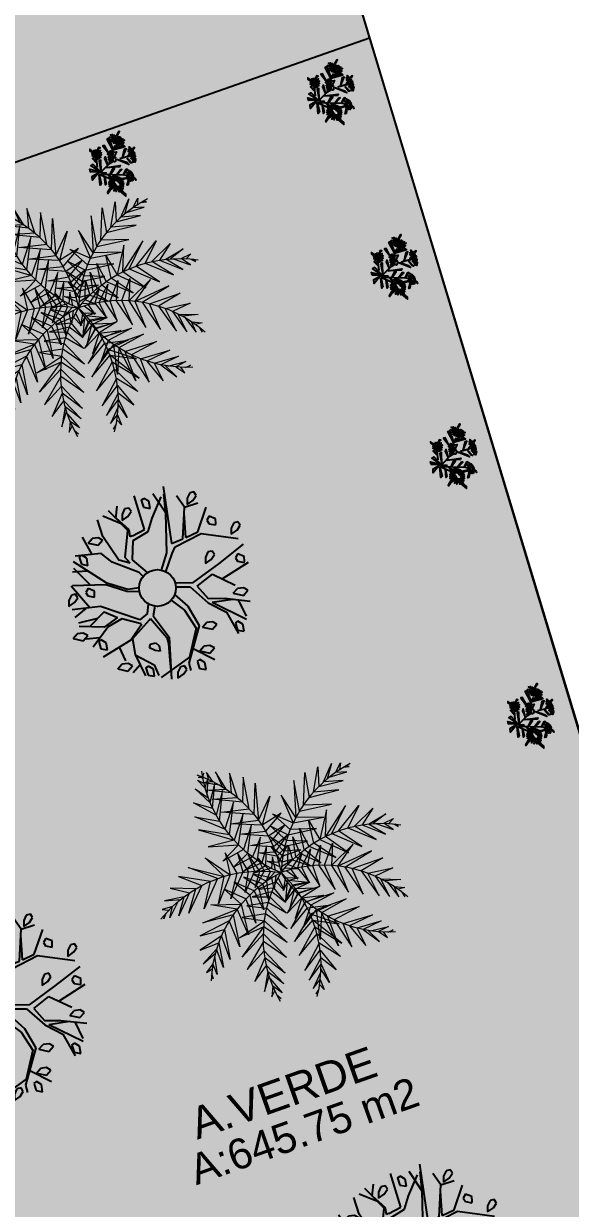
# Model space of a CAD drawing. Header units: millimetres. Extents: x 603733 to 1211550, y 1310999 to 2622648.
# Drawn here: x 604491.23 to 604500.62, y 1311209.07 to 1311229.41 of the extents above; entities that cross this region are included whole.
import ezdxf

# ---------------------------------------------------------------- set-up
doc = ezdxf.new("R2010")
doc.units = ezdxf.units.MM
for name, color, linetype in [('ARBOLES', 102, 'Continuous'), ('FLORES', 7, 'Continuous'), ('MUEBLES', 1, 'Continuous'), ('PALME-1', 82, 'Continuous')]:
    doc.layers.add(name, color=color, linetype=linetype)
doc.styles.add('PUNTOS PI', font='arial.ttf', dxfattribs={"height": 2.75})
doc.styles.get("Standard").update_dxf_attribs({"font": 'arial.ttf'})

# ---------------------------------------------------------------- blocks, each defined once
blk = doc.blocks.new('p_arbol04')
at = {"layer": 'ARBOLES'}
for p, q in [((-0.623, 1.751), (-0.408, 2.362)), ((0.051, 1.875), (0.346, 2.362)), ((-1.003, 0.765), (-1.206, 2.042)), ((-0.408, 1.55), (-1.03, 2.13)), ((0.761, 1.696), (0.543, 2.316)), ((0.739, 1.388), (0.805, 2.293)), ((0.772, 1.945), (1.1, 2.177)), ((0.778, 1.371), (0.783, 1.942)), ((1.121, 1.006), (1.721, 1.988)), ((-1.98, 0.646), (-1.849, 1.574)), ((-1.138, 1.515), (-1.476, 1.85)), ((-1.41, 1.113), (-1.364, 1.898)), ((-0.375, 1.086), (-0.408, 1.55)), ((-0.178, 0.97), (0.051, 1.875)), ((1.984, 0.831), (2.181, 1.574)), ((-1.07, 0.749), (-1.815, 1.547)), ((0.018, 0.878), (0.739, 1.388)), ((0.636, 1.196), (0.778, 1.371)), ((0.704, 1.166), (0.636, 1.196)), ((0.708, 1.165), (1.121, 1.006)), ((2.581, 1.481), (1.362, 0.043)), ((1.571, 1.059), (2.283, 1.298)), ((1.984, 0.831), (2.41, 1.295)), ((-2.079, 0.738), (-2.537, 0.808)), ((-1.718, 0.414), (-2.406, 1.04)), ((-0.047, 0.205), (-0.375, 1.086)), ((-0.014, 0.623), (-0.178, 0.97)), ((-0.014, 0.623), (0.018, 0.878)), ((0.117, 0.646), (0.608, 1.04)), ((0.608, 1.04), (1.158, 0.873)), ((1.034, -0.05), (1.984, 0.831)), ((1.158, 0.873), (1.571, 1.059)), ((2.541, 0.507), (2.64, 0.947)), ((-2.144, -0.12), (-2.668, 0.507)), ((-2.077, 0.227), (-2.603, 0.599)), ((-1.194, -0.839), (-1.718, 0.414)), ((-0.777, 0.094), (-1.07, 0.749)), ((-0.71, 0.11), (-1.003, 0.765)), ((0.136, -0.002), (0.117, 0.646)), ((1.722, -0.143), (2.541, 0.507)), ((2.541, 0.507), (2.934, 0.275)), ((-2.489, -0.25), (-2.832, 0.066)), ((-1.768, 0.206), (-2.439, 0.251)), ((-1.768, 0.206), (-1.62, -0.236)), ((-0.515, -0.225), (-0.777, 0.094)), ((-0.425, -0.127), (-0.71, 0.11)), ((-0.057, 0.021), (-0.047, 0.205)), ((1.362, 0.043), (1.722, -0.143)), ((1.82, -0.189), (2.383, 0.381)), ((-2.046, -0.213), (-2.865, -0.282)), ((-1.62, -0.236), (-2.144, -0.12)), ((-1.554, -0.375), (-2.046, -0.213)), ((-1.259, -0.955), (-1.554, -0.375)), ((0.496, -0.29), (1.034, -0.05)), ((0.551, -0.431), (1.132, -0.189)), ((1.132, -0.189), (1.362, -0.12)), ((1.362, -0.12), (2.246, -0.468)), ((1.82, -0.189), (2.214, -0.352)), ((2.214, -0.352), (3, -0.027)), ((-1.882, -1.048), (-2.898, -0.746)), ((-0.866, -0.885), (-0.616, -0.706)), ((2.246, -0.468), (2.934, -1.488)), ((-2.313, -0.92), (-2.505, -1.372)), ((-1.816, -1.071), (-2.144, -1.465)), ((-1.259, -0.978), (-1.882, -1.048)), ((-0.995, -1.071), (-1.816, -1.071)), ((-0.866, -0.885), (-1.194, -0.839)), ((-0.925, -1.07), (-1.039, -1.872)), ((-0.995, -1.07), (-0.925, -1.07)), ((-0.803, -1.07), (-0.978, -1.928)), ((-0.803, -1.071), (-0.801, -1.071)), ((-0.53, -0.911), (-0.801, -1.071)), ((0.182, -1.14), (0.182, -1.72)), ((0.394, -1.003), (0.706, -1.349)), ((0.866, -1.332), (0.474, -0.903)), ((-2.144, -1.465), (-2.439, -2.184)), ((-2.153, -1.476), (-1.98, -2.161)), ((-0.036, -1.178), (0.018, -1.72)), ((0.706, -1.349), (0.706, -2.138)), ((0.87, -1.512), (0.805, -2.045)), ((0.866, -1.332), (1.886, -1.558)), ((0.87, -1.512), (1.493, -1.628)), ((-2.287, -1.813), (-2.636, -1.813)), ((-0.978, -1.928), (-1.955, -2.892)), ((-1.039, -1.872), (-1.152, -2.045)), ((0.018, -1.72), (-0.178, -2.393)), ((0.182, -1.72), (-0.047, -2.416)), ((1.493, -1.628), (1.722, -2.416)), ((1.886, -1.558), (2.902, -1.744)), ((-1.98, -2.161), (-2.144, -2.509)), ((-1.152, -2.045), (-1.536, -2.447)), ((0.706, -2.138), (0.87, -2.787)), ((0.805, -2.045), (1.165, -2.44)), ((0.805, -2.231), (1.132, -3.437)), ((0.805, -2.231), (1.328, -2.67)), ((1.591, -1.966), (2.574, -2.254)), ((-1.03, -2.857), (-2.144, -2.602)), ((-1.525, -2.442), (-1.759, -2.685)), ((-0.047, -2.416), (-1.194, -2.973)), ((-0.178, -2.393), (-1.03, -2.857)), ((1.165, -2.44), (1.657, -3.135)), ((-0.735, -2.764), (-0.539, -3.53)), ((0.87, -2.787), (0.608, -3.553)), ((1.427, -2.811), (1.198, -3.367))]:
    blk.add_line(p, q, dxfattribs=at)
at = {"layer": 'ARBOLES', "color": 1}
for p, q in [((-0.965, 2.011), (-1.091, 1.802)), ((-0.965, 2.011), (-0.866, 1.988)), ((-0.829, 1.802), (-0.866, 1.988)), ((-0.431, 2.094), (-0.267, 1.802)), ((-0.431, 2.094), (-0.229, 2.094)), ((-0.079, 1.961), (-0.229, 2.094)), ((-0.042, 1.802), (-0.079, 1.961)), ((-1.091, 1.802), (-0.979, 1.616)), ((-0.979, 1.616), (-0.829, 1.802)), ((-0.267, 1.802), (-0.042, 1.802)), ((1.008, 1.882), (0.858, 1.749)), ((0.858, 1.749), (1.083, 1.696)), ((1.196, 1.935), (1.008, 1.882)), ((1.083, 1.696), (1.271, 1.722)), ((1.308, 1.855), (1.196, 1.935)), ((1.271, 1.722), (1.308, 1.855)), ((1.772, 1.719), (1.646, 1.51)), ((1.772, 1.719), (1.87, 1.696)), ((1.908, 1.51), (1.87, 1.696)), ((-2.254, 1.324), (-2.404, 1.191)), ((-2.404, 1.191), (-2.179, 1.138)), ((-2.066, 1.377), (-2.254, 1.324)), ((-2.179, 1.138), (-1.991, 1.165)), ((-1.954, 1.298), (-2.066, 1.377)), ((-1.991, 1.165), (-1.954, 1.298)), ((1.646, 1.51), (1.758, 1.324)), ((1.758, 1.324), (1.908, 1.51)), ((-1.691, 1.085), (-1.729, 0.953)), ((-1.729, 0.953), (-1.616, 0.767)), ((-1.541, 1.112), (-1.691, 1.085)), ((-1.616, 0.767), (-1.579, 0.793)), ((-1.579, 0.793), (-1.466, 0.899)), ((-1.466, 0.899), (-1.541, 1.112)), ((-3.093, 0.395), (-2.928, 0.103)), ((-3.093, 0.395), (-2.891, 0.395)), ((-2.741, 0.262), (-2.891, 0.395)), ((2.808, 0.634), (2.658, 0.501)), ((2.658, 0.501), (2.883, 0.448)), ((2.995, 0.687), (2.808, 0.634)), ((2.883, 0.448), (3.07, 0.475)), ((3.108, 0.608), (2.995, 0.687)), ((3.07, 0.475), (3.108, 0.608)), ((-2.928, 0.103), (-2.703, 0.103)), ((-2.703, 0.103), (-2.741, 0.262)), ((-2.614, -0.298), (-2.741, -0.507)), ((-2.614, -0.298), (-2.516, -0.322)), ((-2.479, -0.507), (-2.516, -0.322)), ((2.695, -0.322), (2.658, -0.454)), ((2.845, -0.295), (2.695, -0.322)), ((2.92, -0.507), (2.845, -0.295)), ((-2.741, -0.507), (-2.628, -0.693)), ((-2.628, -0.693), (-2.479, -0.507)), ((2.658, -0.454), (2.77, -0.64)), ((2.77, -0.64), (2.808, -0.613)), ((2.808, -0.613), (2.92, -0.507)), ((1.758, -1.091), (1.608, -1.224)), ((1.945, -1.038), (1.758, -1.091)), ((2.058, -1.118), (1.945, -1.038)), ((2.02, -1.251), (2.058, -1.118)), ((3.033, -1.091), (2.883, -1.224)), ((3.22, -1.038), (3.033, -1.091)), ((3.333, -1.118), (3.22, -1.038)), ((3.295, -1.251), (3.333, -1.118)), ((-2.868, -1.357), (-2.703, -1.649)), ((-2.868, -1.357), (-2.666, -1.357)), ((-2.516, -1.489), (-2.666, -1.357)), ((-2.479, -1.649), (-2.516, -1.489)), ((1.608, -1.224), (1.833, -1.277)), ((1.833, -1.277), (2.02, -1.251)), ((2.883, -1.224), (3.108, -1.277)), ((3.108, -1.277), (3.295, -1.251)), ((-2.703, -1.649), (-2.479, -1.649)), ((-1.669, -1.683), (-1.552, -1.621)), ((-1.61, -1.869), (-1.669, -1.683)), ((-1.523, -2.014), (-1.61, -1.869)), ((-1.552, -1.621), (-1.406, -1.724)), ((-1.406, -1.869), (-1.523, -2.014)), ((-1.406, -1.724), (-1.406, -1.869)), ((2.395, -1.834), (2.358, -1.967)), ((2.545, -1.808), (2.395, -1.834)), ((2.62, -2.02), (2.545, -1.808)), ((-2.239, -2.024), (-2.366, -2.233)), ((-2.366, -2.233), (-2.254, -2.418)), ((-2.254, -2.418), (-2.104, -2.233)), ((-2.239, -2.024), (-2.141, -2.047)), ((-2.104, -2.233), (-2.141, -2.047)), ((2.358, -1.967), (2.47, -2.153)), ((2.47, -2.153), (2.508, -2.126)), ((2.508, -2.126), (2.62, -2.02)), ((-0.019, -2.525), (0.146, -2.817)), ((-0.019, -2.525), (0.183, -2.525)), ((0.333, -2.657), (0.183, -2.525)), ((0.371, -2.817), (0.333, -2.657)), ((1.481, -2.551), (1.646, -2.843)), ((1.481, -2.551), (1.683, -2.551)), ((1.833, -2.684), (1.683, -2.551)), ((1.87, -2.843), (1.833, -2.684)), ((-1.654, -2.896), (-1.804, -3.029)), ((-1.804, -3.029), (-1.579, -3.082)), ((-1.466, -2.843), (-1.654, -2.896)), ((-1.579, -3.082), (-1.391, -3.055)), ((-1.354, -2.923), (-1.466, -2.843)), ((-1.391, -3.055), (-1.354, -2.923)), ((-1.194, -2.973), (-1.325, -3.182)), ((-0.656, -2.976), (-0.491, -3.268)), ((-0.656, -2.976), (-0.454, -2.976)), ((-0.304, -3.109), (-0.454, -2.976)), ((0.146, -2.817), (0.371, -2.817)), ((1.646, -2.843), (1.87, -2.843)), ((-0.979, -3.162), (-1.091, -3.347)), ((-1.091, -3.347), (-0.979, -3.533)), ((-0.866, -3.162), (-0.979, -3.135)), ((-0.979, -3.533), (-0.829, -3.347)), ((-0.829, -3.347), (-0.866, -3.162)), ((-0.491, -3.268), (-0.267, -3.268)), ((-0.267, -3.268), (-0.304, -3.109)), ((0.797, -3.245), (0.671, -3.454)), ((0.671, -3.454), (0.783, -3.639)), ((0.783, -3.639), (0.933, -3.454)), ((0.797, -3.245), (0.896, -3.268)), ((0.933, -3.454), (0.896, -3.268))]:
    blk.add_line(p, q, dxfattribs=at)
at = {"layer": 'ARBOLES'}
blk.add_circle((-0.03, -0.578), 0.6, dxfattribs=at)
blk = doc.blocks.new('A$C48C97B70')
at = {"layer": 'PALME-1', "lineweight": 5}
for p, q in [((2.072, 6.54), (2.171, 6.533)), ((2.216, 6.497), (2.072, 6.54)), ((2.109, 6.384), (2.41, 6.325)), ((2.556, 6.176), (2.109, 6.384)), ((2.315, 6.6), (2.309, 6.418)), ((2.41, 6.325), (2.315, 6.6)), ((2.552, 6.547), (2.605, 6.122)), ((2.687, 6.026), (2.552, 6.547)), ((2.903, 6.407), (2.793, 5.89)), ((2.912, 5.72), (2.903, 6.407)), ((2.171, 6.148), (2.687, 6.026)), ((2.793, 5.89), (2.171, 6.148)), ((3.221, 6.198), (3.009, 5.561)), ((3.129, 5.334), (3.221, 6.198)), ((2.251, 5.877), (2.912, 5.72)), ((3.009, 5.561), (2.251, 5.877)), ((3.21, 5.152), (3.477, 5.948)), ((3.477, 5.948), (3.277, 4.976)), ((2.388, 5.472), (3.129, 5.334)), ((3.21, 5.152), (2.388, 5.472)), ((3.277, 4.976), (3.756, 5.506)), ((3.756, 5.506), (3.328, 4.818)), ((2.535, 5.1), (3.277, 4.976)), ((3.328, 4.818), (2.535, 5.1)), ((2.683, 4.767), (3.377, 4.635)), ((3.409, 4.484), (2.683, 4.767)), ((3.909, 4.977), (3.328, 4.818)), ((3.377, 4.635), (3.909, 4.977)), ((3.925, 4.65), (3.409, 4.484)), ((3.435, 4.33), (3.925, 4.65)), ((4.221, 3.864), (4.266, 4.448)), ((4.266, 4.448), (4.368, 3.915)), ((4.516, 3.959), (4.561, 4.59)), ((4.561, 4.59), (4.7, 4.004)), ((5.099, 4.709), (4.7, 4.004)), ((4.863, 4.035), (5.099, 4.709)), ((5.621, 4.675), (4.863, 4.035)), ((5.049, 4.06), (5.621, 4.675)), ((5.248, 4.076), (5.963, 4.571)), ((5.963, 4.571), (5.505, 4.079)), ((0.788, 4.157), (1.318, 3.745)), ((1.572, 3.782), (0.788, 4.157)), ((1.109, 4.315), (1.959, 3.803)), ((1.771, 3.798), (1.109, 4.315)), ((1.619, 4.431), (2.125, 3.798)), ((1.959, 3.803), (1.619, 4.431)), ((2.169, 4.399), (2.125, 3.798)), ((2.314, 3.783), (2.169, 4.399)), ((2.483, 4.305), (2.467, 3.763)), ((2.621, 3.736), (2.483, 4.305)), ((2.742, 4.179), (2.773, 3.702)), ((2.911, 3.665), (2.742, 4.179)), ((2.871, 4.392), (3.435, 4.33)), ((3.454, 4.176), (2.871, 4.392)), ((3.012, 4.138), (3.464, 4.032)), ((3.469, 3.911), (3.012, 4.138)), ((3.893, 4.364), (3.454, 4.176)), ((3.464, 4.032), (3.893, 4.364)), ((3.945, 3.747), (4.03, 4.282)), ((4.03, 4.282), (4.076, 3.806)), ((5.691, 4.07), (6.298, 4.391)), ((6.298, 4.391), (5.897, 4.047)), ((6.068, 4.019), (6.59, 4.15)), ((6.59, 4.15), (6.19, 3.993)), ((0.485, 3.926), (0.936, 3.651)), ((1.136, 3.706), (0.485, 3.926)), ((2.956, 4.034), (3.027, 3.628)), ((3.19, 3.57), (2.956, 4.034)), ((3.181, 3.857), (3.468, 3.739)), ((3.462, 3.617), (3.181, 3.857)), ((3.468, 3.739), (3.827, 4.113)), ((3.827, 4.113), (3.469, 3.911)), ((3.685, 3.61), (3.842, 4.104)), ((3.842, 4.104), (3.836, 3.693)), ((4.544, 3.399), (4.221, 3.864)), ((4.368, 3.915), (4.964, 3.413)), ((4.964, 3.413), (4.516, 3.959)), ((4.7, 4.004), (5.327, 3.442)), ((5.327, 3.442), (4.863, 4.035)), ((5.049, 4.06), (5.724, 3.492)), ((5.724, 3.492), (5.248, 4.076)), ((5.505, 4.079), (6.145, 3.565)), ((6.145, 3.565), (5.691, 4.07)), ((5.897, 4.047), (6.422, 3.625)), ((6.422, 3.625), (6.068, 4.019)), ((6.261, 3.976), (6.658, 3.683)), ((6.462, 3.919), (6.749, 3.967)), ((6.658, 3.683), (6.462, 3.919)), ((6.749, 3.967), (6.592, 3.874)), ((6.706, 3.831), (6.813, 3.725)), ((6.813, 3.725), (6.759, 3.809)), ((0.236, 3.642), (0.655, 3.551)), ((0.772, 3.596), (0.236, 3.642)), ((0.588, 3.523), (0.242, 3.171)), ((0.936, 3.651), (0.485, 3.15)), ((0.485, 3.15), (0.772, 3.596)), ((1.318, 3.745), (0.768, 3.135)), ((0.768, 3.135), (1.136, 3.706)), ((1.771, 3.798), (1.195, 3.13)), ((1.195, 3.13), (1.572, 3.782)), ((1.595, 3.144), (1.959, 3.803)), ((2.125, 3.798), (1.595, 3.144)), ((1.958, 3.173), (2.314, 3.783)), ((2.467, 3.763), (1.958, 3.173)), ((2.375, 3.225), (2.621, 3.736)), ((2.773, 3.702), (2.375, 3.225)), ((2.661, 3.273), (2.911, 3.665)), ((3.027, 3.628), (2.661, 3.273)), ((2.982, 3.339), (3.19, 3.57)), ((3.302, 3.524), (2.982, 3.339)), ((3.581, 3.546), (3.927, 3.415)), ((3.927, 3.415), (3.685, 3.61)), ((3.836, 3.693), (4.254, 3.401)), ((4.254, 3.401), (3.945, 3.747)), ((4.076, 3.806), (4.544, 3.399)), ((0.172, 3.309), (0.083, 3.188)), ((0.083, 3.188), (0.123, 3.278)), ((0.108, 3.437), (0.277, 3.37)), ((0.398, 3.434), (0.108, 3.437)), ((0.242, 3.171), (0.398, 3.434)), ((3.248, 3.258), (2.731, 3.212)), ((2.731, 3.212), (3.134, 3.129)), ((3.387, 2.981), (3.248, 3.258)), ((3.333, 3.347), (3.387, 2.981)), ((3.534, 3.189), (3.34, 2.708)), ((3.494, 3.304), (3.845, 3.186)), ((3.845, 3.186), (3.534, 3.189)), ((2.305, 2.87), (2.804, 2.657)), ((2.885, 2.79), (2.305, 2.87)), ((2.517, 3.065), (2.973, 2.919)), ((3.058, 3.034), (2.517, 3.065)), ((2.973, 2.919), (3.27, 2.374)), ((3.331, 2.658), (3.058, 3.034)), ((3.134, 3.129), (3.331, 2.658)), ((3.34, 2.708), (3.598, 3.029)), ((3.647, 2.918), (3.373, 2.451)), ((3.598, 3.029), (4.106, 2.989)), ((4.106, 2.989), (3.647, 2.918)), ((2.103, 2.613), (2.646, 2.352)), ((2.729, 2.522), (2.103, 2.613)), ((2.804, 2.657), (3.166, 1.967)), ((3.27, 2.374), (2.885, 2.79)), ((3.373, 2.451), (3.71, 2.789)), ((3.785, 2.652), (3.45, 2.173)), ((3.71, 2.789), (4.331, 2.805)), ((4.331, 2.805), (3.785, 2.652)), ((1.871, 2.113), (2.646, 2.352)), ((2.646, 2.352), (3.06, 1.619)), ((3.166, 1.967), (2.729, 2.522)), ((3.45, 2.173), (3.866, 2.519)), ((3.953, 2.391), (3.586, 1.876)), ((3.586, 1.876), (4.066, 2.239)), ((3.866, 2.519), (4.646, 2.527)), ((3.926, 1.441), (4.066, 2.239)), ((4.646, 2.527), (3.953, 2.391)), ((4.066, 2.239), (4.908, 2.274)), ((4.908, 2.274), (4.172, 2.112)), ((1.792, 1.596), (2.581, 2.199)), ((2.516, 2.023), (1.792, 1.596)), ((2.581, 2.199), (1.871, 2.113)), ((2.516, 2.023), (2.926, 1.242)), ((3.06, 1.619), (2.581, 2.199)), ((4.172, 2.112), (3.926, 1.441)), ((4.35, 1.136), (4.172, 2.112)), ((4.3, 1.974), (5.183, 1.983)), ((4.3, 1.974), (4.35, 1.136)), ((5.183, 1.983), (4.444, 1.835)), ((2.457, 1.832), (1.821, 1.24)), ((2.926, 1.242), (2.457, 1.832)), ((4.444, 1.835), (4.68, 0.999)), ((4.68, 0.999), (4.639, 1.669)), ((4.639, 1.669), (5.461, 1.659)), ((5.461, 1.659), (4.789, 1.558)), ((1.821, 1.24), (2.399, 1.582)), ((2.369, 1.398), (1.925, 0.874)), ((2.764, 0.846), (2.369, 1.398)), ((2.399, 1.582), (2.764, 0.846)), ((4.789, 1.558), (5.053, 0.924)), ((5.053, 0.924), (4.963, 1.444)), ((4.963, 1.444), (5.636, 1.437)), ((5.636, 1.437), (5.112, 1.358)), ((5.112, 1.358), (5.431, 0.925)), ((5.431, 0.925), (5.223, 1.3)), ((1.925, 0.874), (2.347, 1.192)), ((2.338, 1.019), (2.097, 0.538)), ((2.647, 0.589), (2.338, 1.019)), ((2.347, 1.192), (2.647, 0.589)), ((5.289, 1.268), (5.782, 1.241)), ((5.782, 1.241), (5.48, 1.184)), ((5.48, 1.184), (5.67, 0.964)), ((5.67, 0.964), (5.609, 1.136)), ((5.724, 1.097), (5.874, 1.11)), ((5.874, 1.11), (5.78, 1.08)), ((2.097, 0.538), (2.337, 0.894)), ((2.338, 0.821), (2.539, 0.37)), ((2.351, 0.612), (2.242, 0.343)), ((2.242, 0.343), (2.366, 0.476)), ((2.539, 0.37), (2.351, 0.612)), ((2.384, 0.355), (2.464, 0.229)), ((2.464, 0.229), (2.394, 0.298))]:
    blk.add_line(p, q, dxfattribs=at)
for points in [[(2.155, 6.219), (2.027, 6.48), (2.16, 6.356)], [(2.156, 6.01), (2.325, 6.474), (2.155, 6.219)], [(2.17, 6.478), (2.241, 6.61), (2.176, 6.535)], [(2.17, 5.812), (1.897, 6.276), (2.16, 5.937)], [(2.191, 5.641), (2.448, 6.263), (2.17, 5.812)], [(2.227, 5.436), (1.748, 5.928), (2.191, 5.641)], [(2.271, 5.255), (2.584, 6.015), (2.227, 5.436)], [(4.393, 4.884), (4.496, 5.717), (4.256, 4.754)], [(4.545, 5.014), (4.834, 5.833), (4.75, 5.166)], [(4.907, 5.267), (5.211, 5.884), (5.087, 5.37)], [(5.242, 5.447), (5.588, 5.859), (5.357, 5.498)], [(5.621, 5.597), (5.824, 5.804), (5.752, 5.637)], [(2.346, 5.01), (1.67, 5.556), (2.271, 5.255)], [(2.418, 4.824), (2.773, 5.631), (2.346, 5.01)], [(4.256, 4.754), (4.053, 5.439), (4.142, 4.634)], [(5.087, 5.37), (5.76, 5.335), (5.242, 5.447)], [(5.424, 5.526), (5.918, 5.521), (5.621, 5.597)], [(5.87, 5.669), (6.018, 5.646), (5.926, 5.682)], [(2.418, 4.824), (1.666, 5.198), (2.495, 4.652)], [(2.57, 4.504), (2.932, 5.265), (2.495, 4.652)], [(4.75, 5.166), (5.571, 5.125), (4.907, 5.267)], [(2.749, 4.211), (3.062, 4.925), (2.665, 4.34)], [(4.019, 4.489), (3.686, 5.027), (4.142, 4.634)], [(4.393, 4.884), (5.273, 4.819), (4.545, 5.014)], [(2.495, 4.652), (1.781, 4.688), (2.57, 4.504)], [(2.665, 4.34), (2.047, 4.205), (2.57, 4.504)], [(2.936, 3.961), (3.195, 4.526), (2.84, 4.084)], [(3.681, 3.983), (3.437, 4.467), (3.752, 4.108)], [(3.836, 4.239), (3.531, 4.739), (3.925, 4.367)], [(3.925, 4.367), (4.703, 4.31), (4.019, 4.489)], [(4.142, 4.634), (4.98, 4.546), (4.256, 4.754)], [(2.84, 4.084), (2.267, 3.963), (2.749, 4.211)], [(3.112, 3.763), (3.275, 4.247), (3.03, 3.852)], [(3.551, 3.72), (3.388, 4.212), (3.624, 3.876)], [(3.752, 4.108), (4.371, 4.052), (3.836, 4.239)], [(3.03, 3.852), (2.492, 3.783), (2.936, 3.961)], [(3.325, 3.56), (3.354, 3.929), (3.235, 3.642)], [(3.624, 3.876), (4.134, 3.884), (3.681, 3.983)], [(4.023, 3.434), (4.383, 3.838), (4.165, 3.413)], [(4.318, 3.383), (4.671, 3.85), (4.469, 3.347)], [(4.618, 3.304), (4.996, 3.811), (4.797, 3.243)], [(2.614, 3.199), (2.169, 3.579), (2.474, 3.131)], [(2.892, 3.311), (2.453, 3.629), (2.757, 3.26)], [(3.173, 3.397), (2.712, 3.637), (3.007, 3.35)], [(3.235, 3.642), (2.716, 3.653), (3.112, 3.763)], [(3.504, 3.607), (3.861, 3.703), (3.551, 3.72)], [(3.73, 3.458), (4.128, 3.79), (3.902, 3.447)], [(4.951, 3.181), (5.513, 3.622), (4.797, 3.243)], [(2.039, 2.865), (1.395, 3.175), (2.176, 2.959)], [(2.338, 3.057), (1.86, 3.471), (2.176, 2.959)], [(2.757, 3.26), (2.714, 2.641), (2.614, 3.199)], [(3.007, 3.35), (2.918, 2.847), (2.892, 3.311)], [(3.291, 3.426), (3.14, 3.089), (3.173, 3.397)], [(3.524, 3.316), (3.359, 2.985), (3.577, 3.207)], [(3.577, 3.207), (4.054, 3.003), (3.645, 3.048)], [(3.608, 3.461), (3.828, 3.163), (3.73, 3.458)], [(3.902, 3.447), (4.096, 2.975), (4.023, 3.434)], [(4.165, 3.413), (4.34, 2.817), (4.318, 3.383)], [(4.469, 3.347), (4.701, 2.603), (4.618, 3.304)], [(4.797, 3.243), (5.023, 2.432), (4.951, 3.181)], [(5.122, 3.102), (5.935, 3.312), (4.951, 3.181)], [(1.889, 2.751), (1.05, 2.782), (2.039, 2.865)], [(2.176, 2.959), (2.13, 2.118), (2.039, 2.865)], [(2.474, 3.131), (2.407, 2.354), (2.338, 3.057)], [(3.645, 3.048), (3.314, 2.661), (3.689, 2.935)], [(3.689, 2.935), (4.213, 2.799), (3.735, 2.799)], [(5.122, 3.102), (5.384, 2.259), (5.298, 3.008)], [(5.298, 3.008), (6.166, 3.04), (5.516, 2.873)], [(5.516, 2.873), (5.778, 2.094), (5.667, 2.764)], [(1.737, 2.622), (0.883, 2.467), (1.554, 2.443)], [(1.889, 2.751), (1.814, 1.872), (1.737, 2.622)], [(3.735, 2.799), (3.284, 2.372), (3.778, 2.649)], [(3.778, 2.649), (4.355, 2.548), (3.815, 2.498)], [(5.667, 2.764), (6.352, 2.708), (5.829, 2.634)], [(5.829, 2.634), (6.043, 1.995), (5.957, 2.518)], [(1.429, 2.305), (0.772, 2.102), (1.299, 2.143)], [(1.554, 2.443), (1.465, 1.626), (1.429, 2.305)], [(3.815, 2.498), (3.259, 1.952), (3.845, 2.347)], [(3.845, 2.347), (4.468, 2.241), (3.872, 2.159)], [(5.957, 2.518), (6.468, 2.348), (6.047, 2.431)], [(6.097, 2.378), (6.274, 1.917), (6.236, 2.221)], [(6.236, 2.221), (6.503, 2.108), (6.321, 2.114)], [(1.198, 2.002), (0.737, 1.726), (1.13, 1.897)], [(1.299, 2.143), (1.227, 1.473), (1.198, 2.002)], [(3.872, 2.159), (3.253, 1.588), (3.887, 1.994)], [(3.887, 1.994), (4.536, 1.694), (3.872, 2.159)], [(3.895, 1.806), (4.452, 1.178), (3.887, 1.994)], [(6.394, 2.016), (6.426, 1.87), (6.427, 1.969)], [(0.99, 1.652), (0.753, 1.484), (0.93, 1.529)], [(1.092, 1.835), (1.018, 1.347), (0.99, 1.652)], [(3.895, 1.806), (3.264, 1.188), (3.891, 1.606)], [(3.891, 1.606), (4.315, 0.848), (3.87, 1.351)], [(0.88, 1.418), (0.879, 1.268), (0.858, 1.364)], [(3.87, 1.351), (3.296, 0.762), (3.843, 1.166)], [(3.8, 0.963), (3.329, 0.481), (3.756, 0.796)], [(3.843, 1.166), (4.104, 0.531), (3.8, 0.963)], [(3.756, 0.796), (3.836, 0.264), (3.718, 0.676)], [(3.694, 0.607), (3.365, 0.24), (3.618, 0.413)], [(3.618, 0.413), (3.639, 0.123), (3.562, 0.288)], [(3.507, 0.179), (3.392, 0.083), (3.48, 0.128)]]:
    blk.add_lwpolyline(points, dxfattribs=at)
for centre, start, end in [((5.589, 6.144), 171.0105, 231.4464), ((6.694, 2.334), 100.4762, 160.9122), ((4.041, 0.074), 99.9493, 160.3853), ((0.46, 1.763), 329.1163, 29.5523), ((3.594, 0.025), 32.0006, 92.4366)]:
    blk.add_arc(centre, 3.435, start, end, dxfattribs=at)
at = {"layer": 'PALME-1', "lineweight": 5, "extrusion": (0, 0, -1)}
for centre, major_axis, start_param, end_param in [((0.035, 3.843), (2.429, 2.429), -0.156897, 0.89791), ((5.421, 0.645), (-2.429, 2.429), 0.173647, 1.228454), ((1.947, 0.368), (-2.429, 2.429), 0.182844, 1.237651), ((5.771, 0.927), (2.429, 2.429), 3.700109, 4.754916), ((6.759, 4.372), (-2.429, 2.429), 4.173367, 5.228174)]:
    blk.add_ellipse(centre, major_axis=major_axis, ratio=1, start_param=start_param, end_param=end_param, dxfattribs=at)
blk = doc.blocks.new('FLORES-1')
at = {"color": 86, "linetype": 'Continuous'}
for p, q in [((0.05, 0.385), (0.045, 0.422)), ((0.05, 0.382), (0.061, 0.281)), ((0.054, 0.385), (0.068, 0.419)), ((0.23, 0.294), (0.188, 0.231)), ((-0.188, 0.272), (-0.183, 0.181)), ((-0.183, 0.181), (-0.159, 0.155)), ((-0.159, 0.155), (-0.182, 0.283)), ((0.056, 0.146), (-0.002, 0.01)), ((-0.141, 0.099), (-0.027, -0.013)), ((-0.074, 0.088), (-0.105, 0.101)), ((-0.064, 0.077), (-0.101, 0.09)), ((0.168, 0.017), (0.07, -0.012)), ((0.168, 0.017), (0.196, 0.029))]:
    blk.add_line(p, q, dxfattribs=at)
at = {"color": 1, "linetype": 'Continuous'}
for p, q in [((-0.183, 0.183), (-0.196, 0.169)), ((0.056, 0.146), (0.064, 0.192)), ((0.069, 0.177), (0.069, 0.199))]:
    blk.add_line(p, q, dxfattribs=at)
for points in [[(0.084, 0.441), (0.152, 0.44), (0.085, 0.447), (0.124, 0.455), (0.072, 0.453), (0.087, 0.468), (0.06, 0.456), (0.064, 0.474), (0.051, 0.456), (0.05, 0.474), (0.045, 0.457), (0.036, 0.47), (0.04, 0.457), (0.023, 0.465), (0.033, 0.457), (0.015, 0.47), (0.017, 0.454), (-0.001, 0.459), (0.011, 0.451), (-0.017, 0.462), (-0.001, 0.45), (-0.035, 0.448), (-0.004, 0.442), (-0.047, 0.437), (0.006, 0.44), (-0.037, 0.419), (0.016, 0.439), (-0.004, 0.418), (0.022, 0.443), (0.016, 0.409), (0.033, 0.442), (0.036, 0.418), (0.042, 0.442), (0.05, 0.41), (0.048, 0.441), (0.076, 0.417), (0.065, 0.439), (0.107, 0.412), (0.074, 0.44), (0.127, 0.42), (0.089, 0.442)], [(-0.157, 0.318), (-0.107, 0.327), (-0.161, 0.329), (-0.128, 0.346), (-0.163, 0.335), (-0.148, 0.355), (-0.167, 0.338), (-0.169, 0.36), (-0.176, 0.339), (-0.18, 0.36), (-0.181, 0.338), (-0.191, 0.359), (-0.192, 0.336), (-0.209, 0.354), (-0.2, 0.336), (-0.227, 0.342), (-0.209, 0.328), (-0.239, 0.333), (-0.212, 0.32), (-0.244, 0.321), (-0.209, 0.317), (-0.238, 0.301), (-0.202, 0.317), (-0.228, 0.286), (-0.194, 0.311), (-0.202, 0.277), (-0.182, 0.31), (-0.176, 0.275), (-0.173, 0.31), (-0.152, 0.282), (-0.163, 0.32), (-0.123, 0.296), (-0.161, 0.315)], [(0.271, 0.347), (0.243, 0.307), (0.28, 0.334), (0.258, 0.297), (0.289, 0.324), (0.268, 0.282), (0.294, 0.316), (0.29, 0.273), (0.305, 0.315), (0.317, 0.258), (0.315, 0.304), (0.35, 0.265), (0.327, 0.307), (0.374, 0.287), (0.344, 0.313), (0.369, 0.309), (0.332, 0.326), (0.352, 0.33), (0.324, 0.336), (0.331, 0.347), (0.316, 0.346), (0.319, 0.362), (0.304, 0.362), (0.306, 0.384), (0.293, 0.373), (0.294, 0.392), (0.278, 0.386), (0.273, 0.409), (0.265, 0.386), (0.251, 0.419), (0.262, 0.377), (0.224, 0.401), (0.259, 0.375), (0.21, 0.378), (0.259, 0.367), (0.215, 0.357), (0.268, 0.358), (0.22, 0.342), (0.271, 0.351), (0.226, 0.329), (0.266, 0.341)], [(-0.161, 0.17), (-0.138, 0.187), (-0.16, 0.156), (-0.125, 0.173), (-0.153, 0.149), (-0.107, 0.154), (-0.149, 0.14), (-0.102, 0.131), (-0.151, 0.128), (-0.104, 0.11), (-0.151, 0.116), (-0.105, 0.094), (-0.159, 0.11), (-0.131, 0.072), (-0.17, 0.108), (-0.151, 0.054), (-0.173, 0.105), (-0.174, 0.045), (-0.182, 0.107), (-0.196, 0.04), (-0.198, 0.11), (-0.221, 0.046), (-0.215, 0.11), (-0.243, 0.051), (-0.228, 0.109), (-0.27, 0.068), (-0.238, 0.119), (-0.29, 0.093), (-0.248, 0.129), (-0.305, 0.123), (-0.257, 0.144), (-0.311, 0.148), (-0.257, 0.153), (-0.304, 0.169), (-0.253, 0.161), (-0.287, 0.186), (-0.248, 0.17), (-0.262, 0.201), (-0.24, 0.176), (-0.237, 0.213), (-0.23, 0.179), (-0.217, 0.217), (-0.218, 0.176), (-0.199, 0.215), (-0.205, 0.178), (-0.188, 0.215), (-0.195, 0.173)], [(-0.177, 0.172), (-0.183, 0.168), (-0.179, 0.175)], [(-0.169, 0.164), (-0.172, 0.161), (-0.169, 0.165)], [(-0.166, 0.196), (-0.161, 0.206), (-0.167, 0.2)], [(-0.161, 0.176), (-0.147, 0.195), (-0.163, 0.183)], [(0.079, 0.181), (0.071, 0.145), (0.07, 0.173)], [(0.081, 0.193), (0.082, 0.199), (0.083, 0.195)], [(0.099, 0.195), (0.086, 0.154), (0.085, 0.185)], [(0.149, 0.231), (0.179, 0.239), (0.147, 0.224), (0.194, 0.21), (0.144, 0.217), (0.19, 0.193), (0.15, 0.195), (0.17, 0.167), (0.12, 0.192), (0.135, 0.159), (0.112, 0.2), (0.11, 0.152), (0.101, 0.196)], [(0.225, 0.069), (0.258, 0.082), (0.237, 0.065), (0.264, 0.069), (0.237, 0.056), (0.266, 0.058), (0.237, 0.05), (0.272, 0.045), (0.243, 0.04), (0.273, 0.027), (0.245, 0.035), (0.257, 0.006), (0.236, 0.028), (0.245, -0.007), (0.232, 0.025), (0.222, -0.015), (0.224, 0.023), (0.2, -0.002), (0.211, 0.024), (0.176, 0.009), (0.206, 0.034), (0.159, 0.034), (0.197, 0.043), (0.157, 0.052), (0.192, 0.054), (0.163, 0.077), (0.196, 0.063), (0.188, 0.095), (0.202, 0.068), (0.213, 0.106), (0.218, 0.075), (0.244, 0.104), (0.229, 0.067)]]:
    blk.add_lwpolyline(points, dxfattribs=at)
at = {"color": 50, "linetype": 'Continuous'}
for points in [[(0.043, 0.454), (0.04, 0.455), (0.029, 0.455), (0.02, 0.453), (0.007, 0.451), (-0.004, 0.448), (-0.008, 0.445), (-0.004, 0.442), (0.015, 0.441), (0.033, 0.442), (0.055, 0.441), (0.069, 0.441), (0.084, 0.443), (0.081, 0.452), (0.067, 0.455), (0.053, 0.455), (0.039, 0.453)], [(-0.161, 0.317), (-0.16, 0.319), (-0.16, 0.324), (-0.162, 0.328), (-0.169, 0.335), (-0.171, 0.336), (-0.182, 0.337), (-0.192, 0.335), (-0.203, 0.327), (-0.207, 0.32), (-0.204, 0.314), (-0.198, 0.311), (-0.188, 0.312), (-0.178, 0.313), (-0.167, 0.315), (-0.159, 0.317)], [(0.278, 0.38), (0.271, 0.381), (0.263, 0.378), (0.262, 0.372), (0.268, 0.362), (0.275, 0.351), (0.288, 0.337), (0.301, 0.321), (0.317, 0.307), (0.326, 0.313), (0.322, 0.329), (0.315, 0.34), (0.307, 0.35), (0.294, 0.366), (0.28, 0.377)], [(0.117, 0.232), (0.11, 0.234), (0.1, 0.236), (0.088, 0.236), (0.074, 0.234), (0.063, 0.228), (0.054, 0.219), (0.051, 0.211), (0.054, 0.204), (0.063, 0.201), (0.08, 0.2), (0.086, 0.199)], [(0.104, 0.197), (0.108, 0.196), (0.124, 0.195), (0.137, 0.199), (0.144, 0.211), (0.139, 0.22), (0.136, 0.222)], [(0.231, 0.049), (0.23, 0.053), (0.227, 0.057), (0.219, 0.062), (0.207, 0.062), (0.2, 0.056), (0.204, 0.049), (0.207, 0.041), (0.214, 0.031), (0.224, 0.03), (0.232, 0.031), (0.237, 0.039), (0.234, 0.048), (0.23, 0.052)]]:
    blk.add_lwpolyline(points, dxfattribs=at)
at = {"color": 86, "linetype": 'Continuous'}
for points in [[(0.102, 0.471), (0.12, 0.499), (0.122, 0.485), (0.114, 0.464)], [(-0.219, 0.287), (-0.27, 0.256), (-0.269, 0.243), (-0.208, 0.289)], [(-0.217, 0.356), (-0.235, 0.368), (-0.251, 0.364), (-0.223, 0.355)], [(-0.17, 0.299), (-0.144, 0.266), (-0.019, -0.02)], [(-0.136, 0.247), (-0.09, 0.317), (-0.09, 0.296), (-0.132, 0.248)], [(0.062, 0.261), (-0.009, 0.344), (-0.042, 0.357), (0.067, 0.244)], [(0.041, 0.367), (-0.039, 0.398), (-0.032, 0.385), (0.038, 0.363)], [(0.078, 0.41), (0.053, 0.382)], [(0.06, 0.318), (0.146, 0.399), (0.146, 0.372), (0.056, 0.312)], [(0.194, 0.245), (0.178, 0.395), (0.192, 0.388), (0.198, 0.257), (0.217, 0.334), (0.218, 0.299), (0.203, 0.259)], [(0.333, 0.356), (0.368, 0.404), (0.371, 0.393), (0.338, 0.35)], [(-0.3, 0.135), (-0.385, 0.181), (-0.363, 0.19), (-0.305, 0.159)], [(-0.104, 0.181), (-0.069, 0.258), (-0.065, 0.242), (-0.102, 0.175)], [(-0.071, 0.106), (-0.022, 0.181), (-0.019, 0.155), (-0.068, 0.101)], [(0.024, 0.093), (-0.016, 0.254), (-0.03, 0.244), (0.026, 0.082)], [(0.062, 0.168), (0.163, 0.241), (0.154, 0.275), (0.06, 0.167)], [(0.179, 0.183), (0.282, 0.17), (0.286, 0.151), (0.178, 0.18)], [(0.196, 0.245), (0.339, 0.231), (0.342, 0.253), (0.198, 0.247)], [(-0.223, 0.04), (-0.262, -0.01), (-0.273, -0.009), (-0.233, 0.049)], [(-0.078, 0.029), (-0.159, 0.014), (-0.167, 0.003), (-0.073, 0.029)], [(0.004, -0.008), (-0.032, 0.064), (-0.046, 0.045), (0.001, -0.001)], [(-0.003, 0.006), (0.12, -0.041), (0.116, -0.073), (0.006, -0.002)], [(0, 0.014), (0.133, 0.064), (0.132, 0.042), (0.004, 0.013)], [(0.044, 0.117), (0.149, 0.129), (0.134, 0.111), (0.045, 0.114)], [(0.129, 0.002), (0.184, -0.022), (0.193, -0.017), (0.134, 0.002)], [(0.262, 0.015), (0.304, -0.01), (0.288, -0.016), (0.26, 0.004)], [(0.264, 0.078), (0.276, 0.111), (0.287, 0.094), (0.268, 0.079)], [(-0.019, -0.02), (-0.132, -0.038), (-0.144, -0.059), (-0.021, -0.02)], [(0.01, -0.004), (-0.054, -0.123), (-0.011, -0.107), (0.004, -0.008)], [(0.006, -0.002), (0.047, -0.107), (0.08, -0.101), (0.01, -0.004)]]:
    blk.add_lwpolyline(points, dxfattribs=at)
at = {"color": 50, "linetype": 'Continuous'}
blk.add_lwpolyline([(-0.175, 0.155), (-0.175, 0.155), (-0.179, 0.155), (-0.183, 0.156), (-0.186, 0.157), (-0.188, 0.159), (-0.19, 0.16), (-0.192, 0.161), (-0.195, 0.162), (-0.205, 0.167), (-0.215, 0.171), (-0.232, 0.17), (-0.243, 0.162), (-0.249, 0.153), (-0.246, 0.139), (-0.236, 0.123), (-0.222, 0.119), (-0.202, 0.116), (-0.186, 0.113), (-0.165, 0.111), (-0.156, 0.13), (-0.161, 0.146)], close=True, dxfattribs=at)
blk = doc.blocks.new('arbusto5')
at = {"layer": 'FLORES'}
blk.add_blockref('FLORES-1', (0.144, 0.059), dxfattribs=at)

msp = doc.modelspace()

# ---------------------------------------------------------------- hatches: boundary and pattern name
at = {"true_color": 0xafd9aa}
h = msp.add_hatch(color=9, dxfattribs=at)
h.dxf.hatch_style = 1
h.paths.add_polyline_path([(604399.891, 1311192.273), (604396.804, 1311197.011), (604392.987, 1311202.87), (604391.565, 1311205.062), (604378.68, 1311224.925), (604375.301, 1311232.894), (604378.928, 1311234.785), (604388.868, 1311237.4), (604406.859, 1311240.725), (604429.671, 1311245.342), (604458.606, 1311250.406), (604489.332, 1311256.091), (604496.283, 1311232.102), (604508.476, 1311191.737), (604513.191, 1311176.534), (604478.531, 1311164.993), (604471.241, 1311162.633), (604455.33, 1311157.257), (604428.685, 1311148.31), (604421.924, 1311157.888), (604409.414, 1311177.523), (604404.915, 1311184.532), (604400.471, 1311191.382, -0.999015)])
h = msp.add_hatch(color=9, dxfattribs=at)
h.dxf.hatch_style = 1
h.paths.add_polyline_path([(604496.135, 1311232.612), (604494.324, 1311238.863), (604475.322, 1311232.204), (604478.663, 1311222.673), (604497.173, 1311229.158), (604496.437, 1311231.593, -0.502991), (604495.752, 1311232.102, -0.333822)])
at = {"true_color": 0xf8f6af}
h = msp.add_hatch(color=51, dxfattribs=at)
h.dxf.hatch_style = 1
h.paths.add_polyline_path([(604497.173, 1311229.158), (604478.663, 1311222.672), (604477.907, 1311222.408), (604481.204, 1311213.01, 0.41593), (604482.075, 1311212.611), (604487.034, 1311214.364), (604491.012, 1311203.025), (604486.075, 1311201.282, 0.350964), (604485.623, 1311200.417), (604487.353, 1311195.486, 0.362883), (604488.237, 1311195.092), (604496.267, 1311197.874, -0.318731), (604496.671, 1311197.67), (604500.596, 1311186.484), (604509.174, 1311189.487), (604508.476, 1311191.737)])
h.paths.add_polyline_path([(604494.203, 1311209.934), (604497.593, 1311211.129), (604497.222, 1311212.182), (604493.832, 1311210.987)], flags=24)
h.paths.add_polyline_path([(604494.187, 1311209.164), (604498.307, 1311210.636), (604497.947, 1311211.645), (604493.826, 1311210.172)], flags=24)

# ---------------------------------------------------------------- linework, layer by layer
for p, q in [((604496.283, 1311232.102), (604497.173, 1311229.158)), ((604497.173, 1311229.158), (604478.663, 1311222.672)), ((604497.173, 1311229.158), (604509.174, 1311189.487))]:
    msp.add_line(p, q)
msp.add_lwpolyline([(604428.685, 1311148.31), (604421.924, 1311157.888), (604406.78, 1311181.656), (604400.181, 1311191.828), (604392.987, 1311202.87), (604378.68, 1311224.925), (604375.301, 1311232.894), (604378.928, 1311234.785), (604388.868, 1311237.4), (604406.859, 1311240.725), (604429.671, 1311245.342), (604458.606, 1311250.406), (604489.332, 1311256.091), (604496.283, 1311232.102), (604508.476, 1311191.737), (604513.191, 1311176.534), (604478.531, 1311164.993), (604471.241, 1311162.633), (604455.33, 1311157.257)], close=True)
msp.add_lwpolyline([(604428.685, 1311148.31), (604421.924, 1311157.888), (604406.78, 1311181.656), (604400.181, 1311191.828), (604392.987, 1311202.87), (604378.68, 1311224.925), (604375.301, 1311232.894), (604378.928, 1311234.785), (604388.868, 1311237.4), (604406.859, 1311240.725), (604429.671, 1311245.342), (604458.606, 1311250.406), (604489.332, 1311256.091), (604496.283, 1311232.102), (604508.476, 1311191.737), (604513.191, 1311176.534), (604478.531, 1311164.993), (604471.241, 1311162.633), (604455.33, 1311157.257)], close=True)
at = {"color": 4}
msp.add_lwpolyline([(604428.685, 1311148.31), (604421.924, 1311157.888), (604406.78, 1311181.656), (604400.181, 1311191.828), (604392.987, 1311202.87), (604378.68, 1311224.925), (604375.301, 1311232.894), (604378.928, 1311234.785), (604388.868, 1311237.4), (604406.859, 1311240.725), (604429.671, 1311245.342), (604458.606, 1311250.406), (604489.332, 1311256.091), (604496.283, 1311232.102), (604508.476, 1311191.737), (604513.191, 1311176.534), (604478.531, 1311164.993), (604471.241, 1311162.633), (604455.33, 1311157.257)], close=True, dxfattribs=at)

# ---------------------------------------------------------------- block references
at = {"layer": 'ARBOLES', "xscale": 0.5252973874192619, "yscale": 0.5252973874192619, "zscale": 0.5252973874192619, "rotation": 48.57546149059794}
for p in [(604493.313, 1311219.934), (604490.507, 1311212.689), (604497.715, 1311208.301)]:
    msp.add_blockref('p_arbol04', p, dxfattribs=at)
at = {"layer": 'MUEBLES', "linetype": 'Continuous', "xscale": -1.417112015813753, "yscale": 1.417112015653547, "zscale": 1.417112015818895, "rotation": 292.0945269993258}
for p in [(604496.289, 1311227.865), (604492.545, 1311226.636), (604497.382, 1311224.865), (604498.396, 1311221.616), (604499.722, 1311217.16)]:
    msp.add_blockref('arbusto5', p, dxfattribs=at)
at = {"layer": 'PALME-1', "xscale": -0.6407901816258526, "yscale": 0.6407901816258526, "zscale": 0.6407901816258526, "rotation": 61.92829961941003}
for p in [(604495.168, 1311225.437), (604498.648, 1311215.744)]:
    msp.add_blockref('A$C48C97B70', p, dxfattribs=at)

# ---------------------------------------------------------------- texts
at = {"style": 'PUNTOS PI'}
msp.add_text('CARLOS ARMANDO RUIZ', height=2.75, rotation=286.2769, dxfattribs=at).set_placement((604498.878, 1311248.31))
at = {"color": 30, "true_color": 0xf26722, "insert": (604495.691, 1311211.059), "char_height": 0.5418, "width": 1.54655, "attachment_point": 5, "rotation": 19.4207}
msp.add_mtext('A.VERDE', dxfattribs=at)
at = {"color": 5, "insert": (604496.048, 1311210.402), "char_height": 0.51947, "attachment_point": 5, "rotation": 19.6652}
msp.add_mtext('{\\C7;A:645.75 m2}', dxfattribs=at)

doc.saveas('drawing.dxf')
